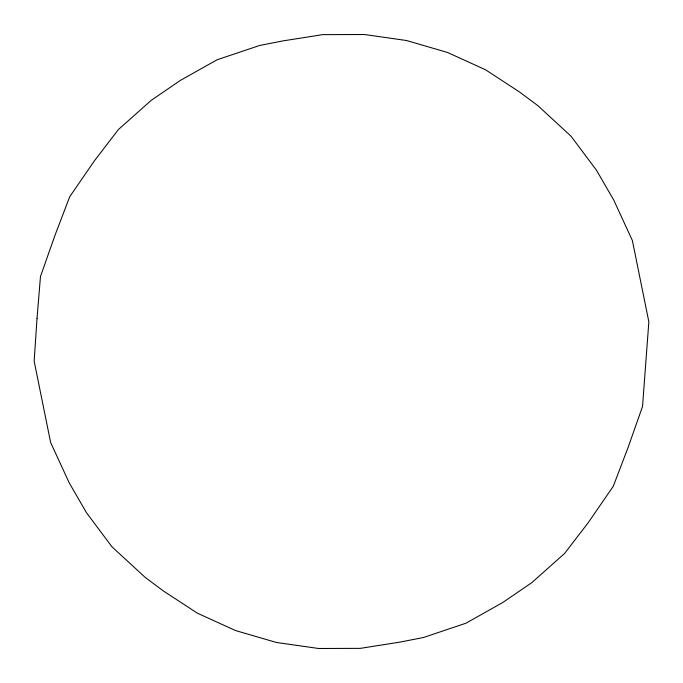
<?xml version="1.0" encoding="UTF-8"?>
<svg xmlns="http://www.w3.org/2000/svg" width="683" height="683" viewBox="0 0 683 683"><rect width="100%" height="100%" fill="white"/><g stroke="black" fill="none" stroke-linecap="round" stroke-linejoin="round"><path stroke-width="1.02" d="M37.027 318.363L34.15 361.179L50.653 442.558L69.205 482.83L86.451 512.668L111.952 546.784L145.257 577.451L163.502 591.026L197.387 613.18L235.515 630.546L276.436 642.472L318.568 648.483L360.3 648.363L400.016 642.105L423.366 637.521L465.917 623.229L502.671 602.568L531.69 582.719L564.525 553.546L588.259 522.632L613.283 486.262L628.019 447.672L642.524 406.513L648.85 321.821L632.347 240.442L613.795 200.17L596.549 170.332L571.048 136.216L537.743 105.549L519.498 91.974L485.613 69.82L447.485 52.454L406.564 40.528L364.432 34.517L322.7 34.637L282.984 40.895L259.634 45.479L217.083 59.771L180.329 80.432L151.31 100.281L118.475 129.454L94.741 160.368L69.717 196.738L54.982 235.328L40.476 276.487L37.027 318.363"/></g></svg>
